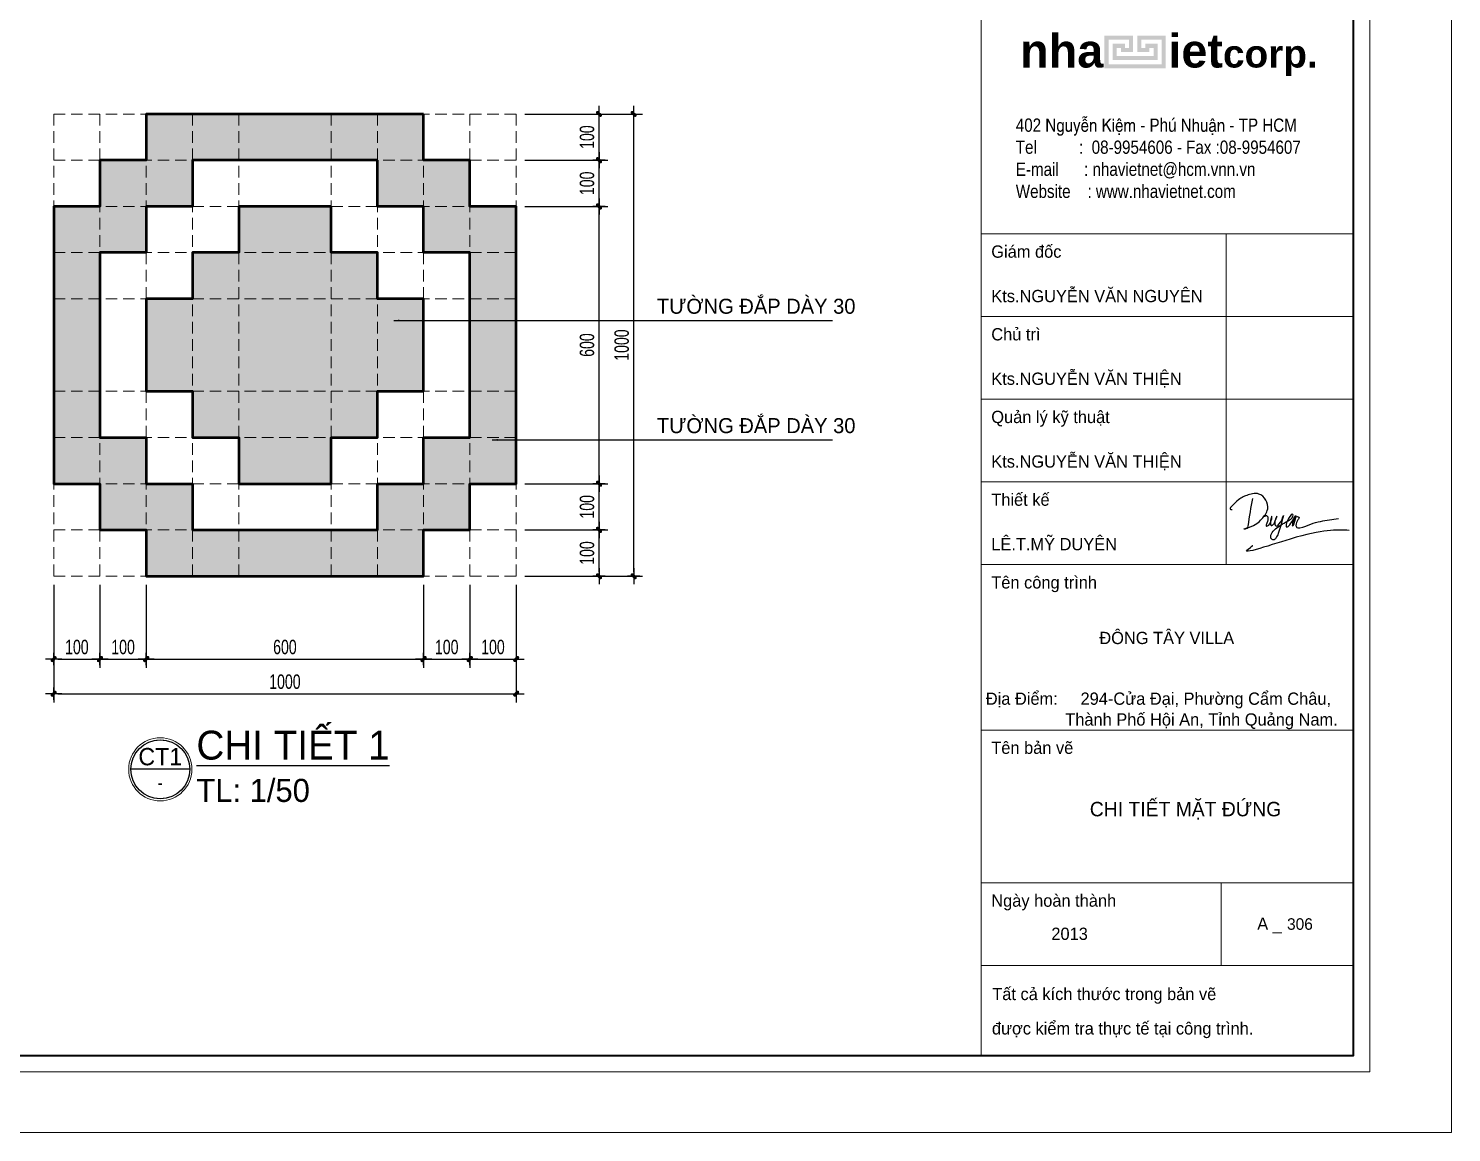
# Model space of a CAD drawing. Header units: inches. Extents: x 88947 to 296847, y 35049 to 161062.
# Drawn here: x 260991 to 267147, y 119058 to 123836 of the extents above; entities that cross this region are included whole.
import ezdxf
from ezdxf.enums import TextEntityAlignment as Align

# ---------------------------------------------------------------- set-up
doc = ezdxf.new("R2010")
doc.units = ezdxf.units.IN
doc.header["$MEASUREMENT"] = 0
doc.header["$PDMODE"] = 1
doc.linetypes.add('ACAD_ISO03W100', pattern=[30, 12, -18])
doc.linetypes.add('DASHED', pattern=[0.75, 0.5, -0.25])
for name, color, linetype in [('$AUDIT_BAD_LAYER1', 7, 'Continuous'), ('NHO', 8, 'Continuous'), ('text', 2, 'Continuous')]:
    doc.layers.add(name, color=color, linetype=linetype)
for name, color, linetype, lineweight in [('0.15', 175, 'Continuous', 20), ('0.4', 1, 'Continuous', 30), ('A-Dims', 145, 'Continuous', 25), ('A-Text', 30, 'Continuous', 9), ('A-Wall', 2, 'Continuous', 35), ('DIM', 7, 'Continuous', 25), ('HACTH', 8, 'Continuous', 5), ('HATCH', 8, 'Continuous', 5), ('KHUNG 2', 144, 'Continuous', 18), ('KY HIEU', 4, 'Continuous', 25), ('NETMANH', 192, 'Continuous', 18), ('netthay', 254, 'Continuous', 25), ('THAY', 3, 'Continuous', 18), ('TRUC', 252, 'ACAD_ISO03W100', 13), ('TUONG', 4, 'Continuous', 50)]:
    doc.layers.add(name, color=color, linetype=linetype, lineweight=lineweight)
doc.styles.add('FRANKO', font='VFRANKO.TTF')
doc.styles.add('KHUNGTEN', font='VHELVEB.TTF')
doc.styles.add('TAS-MTEXT', font='VAVOB.TTF', dxfattribs={"width": 0.75})
doc.styles.add('VNI-HELVE-CONDENSE', font='VNARIAL.TTF', dxfattribs={"width": 0.7})
doc.dimstyles.new('TAS-25', dxfattribs={"dimscale": 25, "dimtxt": 2.5, "dimasz": 0.7, "dimexe": 1.5, "dimexo": 1.5, "dimgap": 0.8, "dimtad": 1, "dimdec": 0, "dimlfac": 0.5, "dimzin": 3, "dimdsep": 46, "dimtxsty": 'VNI-HELVE-CONDENSE', "dimblk": 'TICK', "dimcen": 2.5, "dimclrt": 71, "dimazin": 2, "dimtfac": 0.75, "dimtdec": 0, "dimtix": 1, "dimtmove": 2, "dimatfit": 2, "dimldrblk": 'TICK123', "dimfxl": 1.5, "dimtolj": 1, "dimtzin": 0, "dimarcsym": 0})
doc.dimstyles.new('TL 50', dxfattribs={"dimscale": 50, "dimtxt": 1.25, "dimasz": 0.5, "dimexe": 1, "dimexo": 1, "dimgap": 0.5, "dimtad": 1, "dimdec": 0, "dimzin": 3, "dimdsep": 46, "dimtxsty": 'VNI-HELVE-CONDENSE', "dimblk": 'DOT', "dimcen": 2, "dimclrt": 7, "dimazin": 2, "dimtfac": 0.75, "dimtdec": 0, "dimtix": 1, "dimtmove": 2, "dimatfit": 2, "dimfxl": 1.5, "dimtolj": 1, "dimtzin": 0, "dimarcsym": 0})

# ---------------------------------------------------------------- blocks, each defined once
blk = doc.blocks.new('A$C22DF5D2D')
for points in [[(-10, 1159), (-123, 479), (-148, 421), (-212, 409), (-104, 451), (219, 660), (363, 901), (147, 1267), (-150, 1235), (-388, 1094), (-537, 889), (-506, 892)], [(255, 700), (290, 728), (339, 743), (363, 705), (341, 552), (331, 483), (357, 485), (464, 729), (431, 561), (448, 495), (513, 535), (530, 566), (588, 726), (535, 529), (559, 486), (639, 526), (747, 742), (622, 304), (565, 189), (507, 143), (444, 188), (443, 257), (521, 382), (803, 578), (926, 655), (981, 729), (981, 766), (870, 665), (831, 456), (904, 515), (1051, 736), (976, 480), (1094, 717), (1127, 703), (1105, 634), (1056, 499), (1066, 460), (1148, 442), (1421, 530), (1656, 597), (2094, 666)], [(2356, 378), (916, 165), (-61, -39), (0, 0), (-61, -39)]]:
    blk.add_spline(points, degree=3)
blk = doc.blocks.new('khung ten')
at = {"layer": '0.4'}
h = blk.add_hatch(color=256, dxfattribs=at)
h.paths.add_polyline_path([(303108, -206615), (302758, -206615), (302758, -207015), (303508, -207015), (303508, -206615), (303158, -206615), (303158, -206815), (303308, -206815), (303308, -206765), (303358, -206765), (303358, -206865), (302908, -206865), (302908, -206765), (302958, -206765), (302958, -206815), (303108, -206815)])
h.paths.add_polyline_path([(303058, -206665), (303058, -206765), (303008, -206765), (303008, -206715), (302858, -206715), (302858, -206915), (303408, -206915), (303408, -206715), (303258, -206715), (303258, -206765), (303208, -206765), (303208, -206665), (303458, -206665), (303458, -206965), (302808, -206965), (302808, -206665)], flags=16)
at = {"layer": '0.15', "ltscale": 0.7}
blk.add_line((301249, -213090), (305804, -213090), dxfattribs=at)
at = {"layer": 'A-Wall', "ltscale": 0.7}
blk.add_lwpolyline([(267204, -219099), (305804, -219099), (305804, -190799), (267204, -190799)], close=True, dxfattribs=at)
at = {"layer": 'KHUNG 2', "ltscale": 0.7}
for p, q in [((301249, -219099), (301249, -190799)), ((301249, -209041), (305804, -209041)), ((304246, -213090), (304246, -209041)), ((301249, -210053), (305804, -210053)), ((301249, -211065), (305804, -211065)), ((301249, -212078), (305804, -212078)), ((301249, -213090), (305804, -213090)), ((301249, -215115), (305804, -215115)), ((301249, -216986), (305804, -216986)), ((304185, -217998), (304185, -216986)), ((301249, -217998), (305804, -217998))]:
    blk.add_line(p, q, dxfattribs=at)
blk.add_lwpolyline([(267004, -219299), (306004, -219299), (306004, -190599), (267004, -190599)], close=True, dxfattribs=at)
at = {"layer": 'NETMANH', "ltscale": 0.7}
blk.add_lwpolyline([(265004, -220042), (307004, -220042), (307004, -190342), (265004, -190342)], close=True, dxfattribs=at)
at = {"layer": 'text', "linetype": 'Continuous', "xscale": 0.5, "yscale": 0.5, "zscale": 0.5}
blk.add_blockref('A$C22DF5D2D', (304573, -212860), dxfattribs=at)
at = {"layer": '$AUDIT_BAD_LAYER1', "color": 2, "linetype": 'Continuous', "insert": (301673, -207630), "char_height": 161.97, "width": 6102.51, "attachment_point": 1, "style": 'KHUNGTEN'}
blk.add_mtext('{\\fVNI-Helve-Condense|b0|i0|c0|p2;402 Nguyeãn Kieäm - Phuù Nhuaän - TP HCM \\PTel          :  08-9954606 - Fax :08-9954607\\PE-mail      : nhavietnet@hcm.vnn.vn\\PWebsite    : www.nhavietnet.com}', dxfattribs=at)
at = {"layer": 'text', "linetype": 'Continuous', "style": 'FRANKO'}
for s, p in [('Giaùm ñoác', (301373, -209334)), ('Kts.NGUYEÃN VAÊN NGUYEÂN', (301373, -209878)), ('Chuû trì', (301373, -210346)), ('Kts.NGUYEÃN VAÊN THIEÄN', (301373, -210890)), ('Quaûn lyù kyõ thuaät', (301373, -211358)), ('Kts.NGUYEÃN VAÊN THIEÄN', (301373, -211903)), ('Thieát keá', (301373, -212370)), ('LEÂ.T.MYÕ DUYEÂN', (301373, -212915)), ('Teân coâng trình', (301373, -213383)), ('ÑOÂNG TAÂY VILLA', (302695, -214063)), ('Ñòa Ñieåm:     294-Cöûa Ñaïi, Phöôøng Caåm Chaâu, ', (301306, -214806)), ('Thaønh Phoá Hoäi An, Tænh Quaûng Nam.', (302278, -215061)), ('Teân baûn veõ ', (301373, -215407)), ('Ngaøy hoaøn thaønh', (301373, -217278)), ('A _ ', (304627, -217560)), ('2013', (302108, -217684)), ('Taát caû kích thöôùc trong baûn veõ ', (301385, -218421)), ('ñöôïc kieåm tra thöïc teá taïi coâng trình.', (301381, -218842))]:
    blk.add_text(s, height=150, dxfattribs=at).set_placement(p)
at = {"layer": 'text', "linetype": 'Continuous', "insert": (303546, -206852), "char_height": 410.12, "width": 9417.44, "attachment_point": 5, "style": 'KHUNGTEN'}
blk.add_mtext('{\\fVNI-Helve|b1|i0|c0|p2;nha     iet\\H0.8274x;corp.}', dxfattribs=at)
blk = doc.blocks.new('TICK')
at = {"layer": 'A-Dims', "color": 1}
for p, q in [((-2, 0), (2, 0)), ((0, 1.5), (0, -1.5))]:
    blk.add_line(p, q, dxfattribs=at)
at = {"layer": 'A-Dims', "color": 1, "const_width": 0.788}
blk.add_lwpolyline([(-0.33, -0.35), (0.38, 0.38)], dxfattribs=at)
at = {"layer": 'A-Dims', "color": 1, "const_width": 0.394}
for points in [[(0.24, 0.52, -0.414214), (0.52, 0.52, -1)], [(0.52, 0.52, -0.414214), (0.52, 0.24, -1)], [(-0.47, -0.21, 0.414214), (-0.47, -0.49, 1)], [(-0.47, -0.49, 0.414214), (-0.19, -0.49, 1)]]:
    blk.add_lwpolyline(points, format="xyb", dxfattribs=at)
blk = doc.blocks.new('*D2648')
at = {"layer": 'Defpoints', "color": 0}
for p in [(261100.5, 121465.9), (261300.5, 121465.9), (261300.5, 121107)]:
    blk.add_point(p, dxfattribs=at)
at = {"layer": 'DIM', "color": 0, "lineweight": -2}
for p, q in [((261100.5, 121428.4), (261100.5, 121069.5)), ((261300.5, 121428.4), (261300.5, 121069.5)), ((261118, 121107), (261283, 121107))]:
    blk.add_line(p, q, dxfattribs=at)
at = {"layer": 'DIM', "color": 0, "lineweight": -2, "xscale": 17.5, "yscale": 17.5, "zscale": 17.5, "rotation": 180}
blk.add_blockref('TICK', (261100.5, 121107), dxfattribs=at)
at = {"layer": 'DIM', "color": 0, "lineweight": -2, "xscale": 17.5, "yscale": 17.5, "zscale": 17.5}
blk.add_blockref('TICK', (261300.5, 121107), dxfattribs=at)
at = {"layer": 'DIM', "color": 71, "insert": (261200.5, 121158.8), "char_height": 62.5, "attachment_point": 5, "style": 'VNI-HELVE-CONDENSE'}
blk.add_mtext('\\A1;100', dxfattribs=at)
blk = doc.blocks.new('TICK123')
at = {"layer": 'A-Dims', "color": 1}
blk.add_lwpolyline([(0.05, 0, 0, 0.84, 0), (-2.11, 0, 8.4, 8.4, 0)], format="xyseb", dxfattribs=at)
blk = doc.blocks.new('*D2649')
at = {"layer": 'Defpoints', "color": 0}
for p in [(261300.5, 121465.9), (261500.5, 121465.9), (261500.5, 121107)]:
    blk.add_point(p, dxfattribs=at)
at = {"layer": 'DIM', "color": 0, "lineweight": -2}
for p, q in [((261300.5, 121428.4), (261300.5, 121069.5)), ((261500.5, 121428.4), (261500.5, 121069.5)), ((261318, 121107), (261483, 121107))]:
    blk.add_line(p, q, dxfattribs=at)
at = {"layer": 'DIM', "color": 0, "lineweight": -2, "xscale": 17.5, "yscale": 17.5, "zscale": 17.5, "rotation": 180}
blk.add_blockref('TICK', (261300.5, 121107), dxfattribs=at)
at = {"layer": 'DIM', "color": 0, "lineweight": -2, "xscale": 17.5, "yscale": 17.5, "zscale": 17.5}
blk.add_blockref('TICK', (261500.5, 121107), dxfattribs=at)
at = {"layer": 'DIM', "color": 71, "insert": (261400.5, 121158.8), "char_height": 62.5, "attachment_point": 5, "style": 'VNI-HELVE-CONDENSE'}
blk.add_mtext('\\A1;100', dxfattribs=at)
blk = doc.blocks.new('*D2896')
at = {"layer": 'Defpoints', "color": 0}
for p in [(261500.5, 121465.9), (262700.5, 121465.9), (262700.5, 121107)]:
    blk.add_point(p, dxfattribs=at)
at = {"layer": 'DIM', "color": 0, "lineweight": -2}
for p, q in [((261500.5, 121428.4), (261500.5, 121069.5)), ((262700.5, 121428.4), (262700.5, 121069.5)), ((261518, 121107), (262683, 121107))]:
    blk.add_line(p, q, dxfattribs=at)
at = {"layer": 'DIM', "color": 0, "lineweight": -2, "xscale": 17.5, "yscale": 17.5, "zscale": 17.5, "rotation": 180}
blk.add_blockref('TICK', (261500.5, 121107), dxfattribs=at)
at = {"layer": 'DIM', "color": 0, "lineweight": -2, "xscale": 17.5, "yscale": 17.5, "zscale": 17.5}
blk.add_blockref('TICK', (262700.5, 121107), dxfattribs=at)
at = {"layer": 'DIM', "color": 71, "insert": (262100.5, 121158.8), "char_height": 62.5, "attachment_point": 5, "style": 'VNI-HELVE-CONDENSE'}
blk.add_mtext('\\A1;600', dxfattribs=at)
blk = doc.blocks.new('*D2897')
at = {"layer": 'Defpoints', "color": 0}
for p in [(262700.5, 121465.9), (262900.5, 121465.9), (262900.5, 121107)]:
    blk.add_point(p, dxfattribs=at)
at = {"layer": 'DIM', "color": 0, "lineweight": -2}
for p, q in [((262700.5, 121428.4), (262700.5, 121069.5)), ((262900.5, 121428.4), (262900.5, 121069.5)), ((262718, 121107), (262883, 121107))]:
    blk.add_line(p, q, dxfattribs=at)
at = {"layer": 'DIM', "color": 0, "lineweight": -2, "xscale": 17.5, "yscale": 17.5, "zscale": 17.5, "rotation": 180}
blk.add_blockref('TICK', (262700.5, 121107), dxfattribs=at)
at = {"layer": 'DIM', "color": 0, "lineweight": -2, "xscale": 17.5, "yscale": 17.5, "zscale": 17.5}
blk.add_blockref('TICK', (262900.5, 121107), dxfattribs=at)
at = {"layer": 'DIM', "color": 71, "insert": (262800.5, 121158.8), "char_height": 62.5, "attachment_point": 5, "style": 'VNI-HELVE-CONDENSE'}
blk.add_mtext('\\A1;100', dxfattribs=at)
blk = doc.blocks.new('*D2650')
at = {"layer": 'Defpoints', "color": 0}
for p in [(262900.5, 121465.9), (263100.5, 121465.9), (263100.5, 121107)]:
    blk.add_point(p, dxfattribs=at)
at = {"layer": 'DIM', "color": 0, "lineweight": -2}
for p, q in [((262900.5, 121428.4), (262900.5, 121069.5)), ((263100.5, 121428.4), (263100.5, 121069.5)), ((262918, 121107), (263083, 121107))]:
    blk.add_line(p, q, dxfattribs=at)
at = {"layer": 'DIM', "color": 0, "lineweight": -2, "xscale": 17.5, "yscale": 17.5, "zscale": 17.5, "rotation": 180}
blk.add_blockref('TICK', (262900.5, 121107), dxfattribs=at)
at = {"layer": 'DIM', "color": 0, "lineweight": -2, "xscale": 17.5, "yscale": 17.5, "zscale": 17.5}
blk.add_blockref('TICK', (263100.5, 121107), dxfattribs=at)
at = {"layer": 'DIM', "color": 71, "insert": (263000.5, 121158.8), "char_height": 62.5, "attachment_point": 5, "style": 'VNI-HELVE-CONDENSE'}
blk.add_mtext('\\A1;100', dxfattribs=at)
blk = doc.blocks.new('*D2651')
at = {"layer": 'Defpoints', "color": 0}
for p in [(261100.5, 121465.9), (263100.5, 121465.9), (263100.5, 120957)]:
    blk.add_point(p, dxfattribs=at)
at = {"layer": 'DIM', "color": 0, "lineweight": -2}
for p, q in [((261100.5, 121428.4), (261100.5, 120919.5)), ((263100.5, 121428.4), (263100.5, 120919.5)), ((261118, 120957), (263083, 120957))]:
    blk.add_line(p, q, dxfattribs=at)
at = {"layer": 'DIM', "color": 0, "lineweight": -2, "xscale": 17.5, "yscale": 17.5, "zscale": 17.5, "rotation": 180}
blk.add_blockref('TICK', (261100.5, 120957), dxfattribs=at)
at = {"layer": 'DIM', "color": 0, "lineweight": -2, "xscale": 17.5, "yscale": 17.5, "zscale": 17.5}
blk.add_blockref('TICK', (263100.5, 120957), dxfattribs=at)
at = {"layer": 'DIM', "color": 71, "insert": (262100.5, 121008.8), "char_height": 62.5, "attachment_point": 5, "style": 'VNI-HELVE-CONDENSE'}
blk.add_mtext('\\A1;1000', dxfattribs=at)
blk = doc.blocks.new('*D2652')
at = {"layer": 'Defpoints', "color": 0}
for p in [(263100.5, 121665.9), (263459.4, 121665.9), (263100.5, 121465.9)]:
    blk.add_point(p, dxfattribs=at)
at = {"layer": 'DIM', "color": 0, "lineweight": -2}
for p, q in [((263138, 121665.9), (263496.9, 121665.9)), ((263459.4, 121483.4), (263459.4, 121648.4)), ((263138, 121465.9), (263496.9, 121465.9))]:
    blk.add_line(p, q, dxfattribs=at)
at = {"layer": 'DIM', "color": 0, "lineweight": -2, "xscale": 17.5, "yscale": 17.5, "zscale": 17.5}
for p, rotation in [((263459.4, 121665.9), 90), ((263459.4, 121465.9), 270)]:
    blk.add_blockref('TICK', p, dxfattribs=dict(at, rotation=rotation))
at = {"layer": 'DIM', "color": 71, "insert": (263407.5, 121565.9), "char_height": 62.5, "attachment_point": 5, "rotation": 90, "style": 'VNI-HELVE-CONDENSE'}
blk.add_mtext('\\A1;100', dxfattribs=at)
blk = doc.blocks.new('*D2653')
at = {"layer": 'Defpoints', "color": 0}
for p in [(263100.5, 121865.9), (263459.4, 121865.9), (263100.5, 121665.9)]:
    blk.add_point(p, dxfattribs=at)
at = {"layer": 'DIM', "color": 0, "lineweight": -2}
for p, q in [((263138, 121865.9), (263496.9, 121865.9)), ((263459.4, 121683.4), (263459.4, 121848.4)), ((263138, 121665.9), (263496.9, 121665.9))]:
    blk.add_line(p, q, dxfattribs=at)
at = {"layer": 'DIM', "color": 0, "lineweight": -2, "xscale": 17.5, "yscale": 17.5, "zscale": 17.5}
for p, rotation in [((263459.4, 121865.9), 90), ((263459.4, 121665.9), 270)]:
    blk.add_blockref('TICK', p, dxfattribs=dict(at, rotation=rotation))
at = {"layer": 'DIM', "color": 71, "insert": (263407.5, 121765.9), "char_height": 62.5, "attachment_point": 5, "rotation": 90, "style": 'VNI-HELVE-CONDENSE'}
blk.add_mtext('\\A1;100', dxfattribs=at)
blk = doc.blocks.new('*D2654')
at = {"layer": 'Defpoints', "color": 0}
for p in [(263100.5, 123065.9), (263459.4, 123065.9), (263100.5, 121865.9)]:
    blk.add_point(p, dxfattribs=at)
at = {"layer": 'DIM', "color": 0, "lineweight": -2}
for p, q in [((263138, 123065.9), (263496.9, 123065.9)), ((263459.4, 121883.4), (263459.4, 123048.4)), ((263138, 121865.9), (263496.9, 121865.9))]:
    blk.add_line(p, q, dxfattribs=at)
at = {"layer": 'DIM', "color": 0, "lineweight": -2, "xscale": 17.5, "yscale": 17.5, "zscale": 17.5}
for p, rotation in [((263459.4, 123065.9), 90), ((263459.4, 121865.9), 270)]:
    blk.add_blockref('TICK', p, dxfattribs=dict(at, rotation=rotation))
at = {"layer": 'DIM', "color": 71, "insert": (263407.5, 122465.9), "char_height": 62.5, "attachment_point": 5, "rotation": 90, "style": 'VNI-HELVE-CONDENSE'}
blk.add_mtext('\\A1;600', dxfattribs=at)
blk = doc.blocks.new('*D2655')
at = {"layer": 'Defpoints', "color": 0}
for p in [(263100.5, 123265.9), (263459.4, 123265.9), (263100.5, 123065.9)]:
    blk.add_point(p, dxfattribs=at)
at = {"layer": 'DIM', "color": 0, "lineweight": -2}
for p, q in [((263138, 123265.9), (263496.9, 123265.9)), ((263459.4, 123083.4), (263459.4, 123248.4)), ((263138, 123065.9), (263496.9, 123065.9))]:
    blk.add_line(p, q, dxfattribs=at)
at = {"layer": 'DIM', "color": 0, "lineweight": -2, "xscale": 17.5, "yscale": 17.5, "zscale": 17.5}
for p, rotation in [((263459.4, 123265.9), 90), ((263459.4, 123065.9), 270)]:
    blk.add_blockref('TICK', p, dxfattribs=dict(at, rotation=rotation))
at = {"layer": 'DIM', "color": 71, "insert": (263407.5, 123165.9), "char_height": 62.5, "attachment_point": 5, "rotation": 90, "style": 'VNI-HELVE-CONDENSE'}
blk.add_mtext('\\A1;100', dxfattribs=at)
blk = doc.blocks.new('*D2656')
at = {"layer": 'Defpoints', "color": 0}
for p in [(263100.5, 123465.9), (263459.4, 123465.9), (263100.5, 123265.9)]:
    blk.add_point(p, dxfattribs=at)
at = {"layer": 'DIM', "color": 0, "lineweight": -2}
for p, q in [((263138, 123465.9), (263496.9, 123465.9)), ((263459.4, 123283.4), (263459.4, 123448.4)), ((263138, 123265.9), (263496.9, 123265.9))]:
    blk.add_line(p, q, dxfattribs=at)
at = {"layer": 'DIM', "color": 0, "lineweight": -2, "xscale": 17.5, "yscale": 17.5, "zscale": 17.5}
for p, rotation in [((263459.4, 123465.9), 90), ((263459.4, 123265.9), 270)]:
    blk.add_blockref('TICK', p, dxfattribs=dict(at, rotation=rotation))
at = {"layer": 'DIM', "color": 71, "insert": (263407.5, 123365.9), "char_height": 62.5, "attachment_point": 5, "rotation": 90, "style": 'VNI-HELVE-CONDENSE'}
blk.add_mtext('\\A1;100', dxfattribs=at)
blk = doc.blocks.new('*D2657')
at = {"layer": 'Defpoints', "color": 0}
for p in [(263100.5, 123465.9), (263609.4, 123465.9), (263100.5, 121465.9)]:
    blk.add_point(p, dxfattribs=at)
at = {"layer": 'DIM', "color": 0, "lineweight": -2}
for p, q in [((263138, 123465.9), (263646.9, 123465.9)), ((263609.4, 121483.4), (263609.4, 123448.4)), ((263138, 121465.9), (263646.9, 121465.9))]:
    blk.add_line(p, q, dxfattribs=at)
at = {"layer": 'DIM', "color": 0, "lineweight": -2, "xscale": 17.5, "yscale": 17.5, "zscale": 17.5}
for p, rotation in [((263609.4, 123465.9), 90), ((263609.4, 121465.9), 270)]:
    blk.add_blockref('TICK', p, dxfattribs=dict(at, rotation=rotation))
at = {"layer": 'DIM', "color": 71, "insert": (263557.5, 122465.9), "char_height": 62.5, "attachment_point": 5, "rotation": 90, "style": 'VNI-HELVE-CONDENSE'}
blk.add_mtext('\\A1;1000', dxfattribs=at)
blk = doc.blocks.new('_Dot')
at = {"layer": 'netthay', "color": 0, "lineweight": -2}
blk.add_line((-0.5, 0), (-1, 0), dxfattribs=at)
at = {"layer": 'netthay', "color": 0, "const_width": 0.5}
blk.add_lwpolyline([(-0.25, 0, 1), (0.25, 0, 1)], format="xyb", close=True, dxfattribs=at)

msp = doc.modelspace()

# ---------------------------------------------------------------- hatches: boundary and pattern name
at = {"layer": 'HATCH'}
h = msp.add_hatch(dxfattribs=at)
h.set_pattern_fill('AR-SAND', color=256, scale=20, style=0)
h.set_pattern_definition([(37.5, (261100.477, 121465.885), (-1.25987, 38.53648), [0, -30.4, 0, -34, 0, -32.5]), (7.5, (261100.477, 121465.885), (35.3955, 56.4429), [0, -16.4, 0, -27.4, 0, -10.5]), (327.5, (261075.877, 121465.885), (62.28284, 0.1132), [0, -10, 0, -36, 0, -47]), (317.5, (261075.877, 121465.885), (60.1225, 17.5535), [0, -5, 0, -23.6, 0, -27])])
h.paths.add_polyline_path([(262700.5, 123465.9), (261500.5, 123465.9), (261500.5, 123265.9), (261300.5, 123265.9), (261300.5, 123065.9), (261100.5, 123065.9), (261100.5, 121865.9), (261300.5, 121865.9), (261300.5, 121665.9), (261500.5, 121665.9), (261500.5, 121465.9), (262700.5, 121465.9), (262700.5, 121665.9), (262900.5, 121665.9), (262900.5, 121865.9), (263100.5, 121865.9), (263100.5, 123065.9), (262900.5, 123065.9), (262900.5, 123265.9), (262700.5, 123265.9)])
h.paths.add_polyline_path([(262500.5, 123265.9), (261700.5, 123265.9), (261700.5, 123065.9), (261500.5, 123065.9), (261500.5, 122865.9), (261300.5, 122865.9), (261300.5, 122065.9), (261500.5, 122065.9), (261500.5, 121865.9), (261700.5, 121865.9), (261700.5, 121665.9), (262500.5, 121665.9), (262500.5, 121865.9), (262700.5, 121865.9), (262700.5, 122065.9), (262900.5, 122065.9), (262900.5, 122865.9), (262700.5, 122865.9), (262700.5, 123065.9), (262500.5, 123065.9)], flags=17)
h = msp.add_hatch(dxfattribs=at)
h.set_pattern_fill('AR-SAND', color=256, scale=20, style=0)
h.set_pattern_definition([(37.5, (261500.477, 121865.885), (-1.25987, 38.5365), [0, -30.4, 0, -34, 0, -32.5]), (7.5, (261500.477, 121865.885), (35.3955, 56.4429), [0, -16.4, 0, -27.4, 0, -10.5]), (327.5, (261475.877, 121865.885), (62.28284, 0.1132), [0, -10, 0, -36, 0, -47]), (317.5, (261475.877, 121865.885), (60.1225, 17.5535), [0, -5, 0, -23.6, 0, -27])])
h.paths.add_polyline_path([(262300.5, 123065.9), (261900.5, 123065.9), (261900.5, 122865.9), (261700.5, 122865.9), (261700.5, 122665.9), (261500.5, 122665.9), (261500.5, 122265.9), (261700.5, 122265.9), (261700.5, 122065.9), (261900.5, 122065.9), (261900.5, 121865.9), (262300.5, 121865.9), (262300.5, 122065.9), (262500.5, 122065.9), (262500.5, 122265.9), (262700.5, 122265.9), (262700.5, 122665.9), (262500.5, 122665.9), (262500.5, 122865.9), (262300.5, 122865.9)])

# ---------------------------------------------------------------- linework, layer by layer
at = {"layer": 'KY HIEU'}
msp.add_line((261688.8, 120629.8), (261433.8, 120629.8), dxfattribs=at)
at = {"layer": 'KY HIEU', "const_width": 2.75}
msp.add_lwpolyline([(261433.9, 120629.8, 1), (261688.7, 120629.8, 1)], format="xyb", close=True, dxfattribs=at)
at = {"layer": 'NHO'}
msp.add_circle((261561.3, 120629.8), 127.5, dxfattribs=at)
at = {"layer": 'THAY', "color": 8}
msp.add_circle((261561.3, 120629.8), 136.6, dxfattribs=at)
at = {"layer": 'TRUC', "linetype": 'DASHED', "ltscale": 100}
msp.add_lwpolyline([(263100.5, 123465.9), (261100.5, 123465.9), (261100.5, 121465.9), (263100.5, 121465.9)], close=True, dxfattribs=at)
for points in [[(261300.5, 121465.9), (261300.5, 123465.9)], [(261500.5, 121465.9), (261500.5, 123465.9)], [(261700.5, 121465.9), (261700.5, 123465.9)], [(261900.5, 121465.9), (261900.5, 123465.9)], [(262300.5, 121465.9), (262300.5, 123465.9)], [(262500.5, 121465.9), (262500.5, 123465.9)], [(262700.5, 121465.9), (262700.5, 123465.9)], [(262900.5, 121465.9), (262900.5, 123465.9)], [(261100.5, 123265.9), (263100.5, 123265.9)], [(261100.5, 123065.9), (263100.5, 123065.9)], [(261100.5, 122865.9), (263100.5, 122865.9)], [(261100.5, 122665.9), (263100.5, 122665.9)], [(261100.5, 122265.9), (263100.5, 122265.9)], [(261100.5, 122065.9), (263100.5, 122065.9)], [(261100.5, 121865.9), (263100.5, 121865.9)], [(261100.5, 121665.9), (263100.5, 121665.9)]]:
    msp.add_lwpolyline(points, dxfattribs=at)
at = {"layer": 'TUONG'}
for points in [[(262700.5, 123465.9), (261500.5, 123465.9), (261500.5, 123265.9), (261300.5, 123265.9), (261300.5, 123065.9), (261100.5, 123065.9), (261100.5, 121865.9), (261300.5, 121865.9), (261300.5, 121665.9), (261500.5, 121665.9), (261500.5, 121465.9), (262700.5, 121465.9), (262700.5, 121665.9), (262900.5, 121665.9), (262900.5, 121865.9), (263100.5, 121865.9), (263100.5, 123065.9), (262900.5, 123065.9), (262900.5, 123265.9), (262700.5, 123265.9)], [(262500.5, 123265.9), (261700.5, 123265.9), (261700.5, 123065.9), (261500.5, 123065.9), (261500.5, 122865.9), (261300.5, 122865.9), (261300.5, 122065.9), (261500.5, 122065.9), (261500.5, 121865.9), (261700.5, 121865.9), (261700.5, 121665.9), (262500.5, 121665.9), (262500.5, 121865.9), (262700.5, 121865.9), (262700.5, 122065.9), (262900.5, 122065.9), (262900.5, 122865.9), (262700.5, 122865.9), (262700.5, 123065.9), (262500.5, 123065.9)], [(262300.5, 123065.9), (261900.5, 123065.9), (261900.5, 122865.9), (261700.5, 122865.9), (261700.5, 122665.9), (261500.5, 122665.9), (261500.5, 122265.9), (261700.5, 122265.9), (261700.5, 122065.9), (261900.5, 122065.9), (261900.5, 121865.9), (262300.5, 121865.9), (262300.5, 122065.9), (262500.5, 122065.9), (262500.5, 122265.9), (262700.5, 122265.9), (262700.5, 122665.9), (262500.5, 122665.9), (262500.5, 122865.9), (262300.5, 122865.9)]]:
    msp.add_lwpolyline(points, close=True, dxfattribs=at)

# ---------------------------------------------------------------- block references
at = {"layer": 'A-Text', "xscale": 0.3535714285681024, "yscale": 0.3535714286845177, "zscale": 0.3535714286832132}
msp.add_blockref('khung ten', (158599.4, 196858.4), dxfattribs=at)

# ---------------------------------------------------------------- texts
at = {"layer": 'text', "style": 'FRANKO'}
for s, height, p in [('TÖÔØNG ÑAÉP DAØY 30', 65, (263709.9, 122601.4)), ('TÖÔØNG ÑAÉP DAØY 30', 65, (263709.9, 122084.7)), ('CHI TIEÁT MAËT ÑÖÙNG', 62.5, (265582.5, 120426.4)), ('306', 50, (266435.7, 119935.2))]:
    msp.add_text(s, height=height, dxfattribs=at).set_placement(p)
msp.add_text('CT1', height=75, dxfattribs=at).set_placement((261561.5, 120647.2), align=Align.CENTER)
at = {"layer": 'text', "style": 'TAS-MTEXT', "width": 0.75}
msp.add_text('-', height=65, dxfattribs=at).set_placement((261561.5, 120540.1), align=Align.CENTER)
at = {"layer": 'text', "insert": (261717.8, 120796.9), "char_height": 125, "width": 5864.249, "attachment_point": 1, "style": 'FRANKO'}
msp.add_mtext('{\\LCHI TIEÁT 1\\P\\H0.8x;\\lTL: 1/50}', dxfattribs=at)

# ---------------------------------------------------------------- dimensions: what is measured, and where the dimension line sits
at = {"layer": 'DIM'}
for base, p1, p2, picture, middle in [((263459.4, 123465.9), (263100.5, 123265.9), (263100.5, 123465.9), '*D2656', (263407.5, 123365.9)), ((263609.4, 123465.9), (263100.5, 121465.9), (263100.5, 123465.9), '*D2657', (263557.5, 122465.9)), ((263459.4, 123265.9), (263100.5, 123065.9), (263100.5, 123265.9), '*D2655', (263407.5, 123165.9)), ((263459.4, 123065.9), (263100.5, 121865.9), (263100.5, 123065.9), '*D2654', (263407.5, 122465.9)), ((263459.4, 121865.9), (263100.5, 121665.9), (263100.5, 121865.9), '*D2653', (263407.5, 121765.9)), ((263459.4, 121665.9), (263100.5, 121465.9), (263100.5, 121665.9), '*D2652', (263407.5, 121565.9))]:
    dim = msp.add_linear_dim(base=base, p1=p1, p2=p2, angle=90, dimstyle='TAS-25', dxfattribs=at)
    dim.commit()
    dim.dimension.update_dxf_attribs({"geometry": picture, "text_midpoint": middle})
for base, p1, p2, picture, middle in [((261300.5, 121107), (261100.5, 121465.9), (261300.5, 121465.9), '*D2648', (261200.5, 121158.8)), ((263100.5, 120957), (261100.5, 121465.9), (263100.5, 121465.9), '*D2651', (262100.5, 121008.8)), ((261500.5, 121107), (261300.5, 121465.9), (261500.5, 121465.9), '*D2649', (261400.5, 121158.8)), ((262700.5, 121107), (261500.5, 121465.9), (262700.5, 121465.9), '*D2896', (262100.5, 121158.8)), ((262900.5, 121107), (262700.5, 121465.9), (262900.5, 121465.9), '*D2897', (262800.5, 121158.8)), ((263100.5, 121107), (262900.5, 121465.9), (263100.5, 121465.9), '*D2650', (263000.5, 121158.8))]:
    dim = msp.add_linear_dim(base=base, p1=p1, p2=p2, dimstyle='TAS-25', dxfattribs=at)
    dim.commit()
    dim.dimension.update_dxf_attribs({"geometry": picture, "text_midpoint": middle})

# ---------------------------------------------------------------- leaders
at = {"layer": 'HACTH'}
for points in [[(262571.2, 122572), (263517.2, 122572), (264469.8, 122572)], [(262996.4, 122055.3), (263517.2, 122055.3), (264469.8, 122055.3)]]:
    msp.add_leader(points, dimstyle='TL 50', override={"dimgap": 0.5, "dimtad": 0}, dxfattribs=at)

doc.saveas('drawing.dxf')
